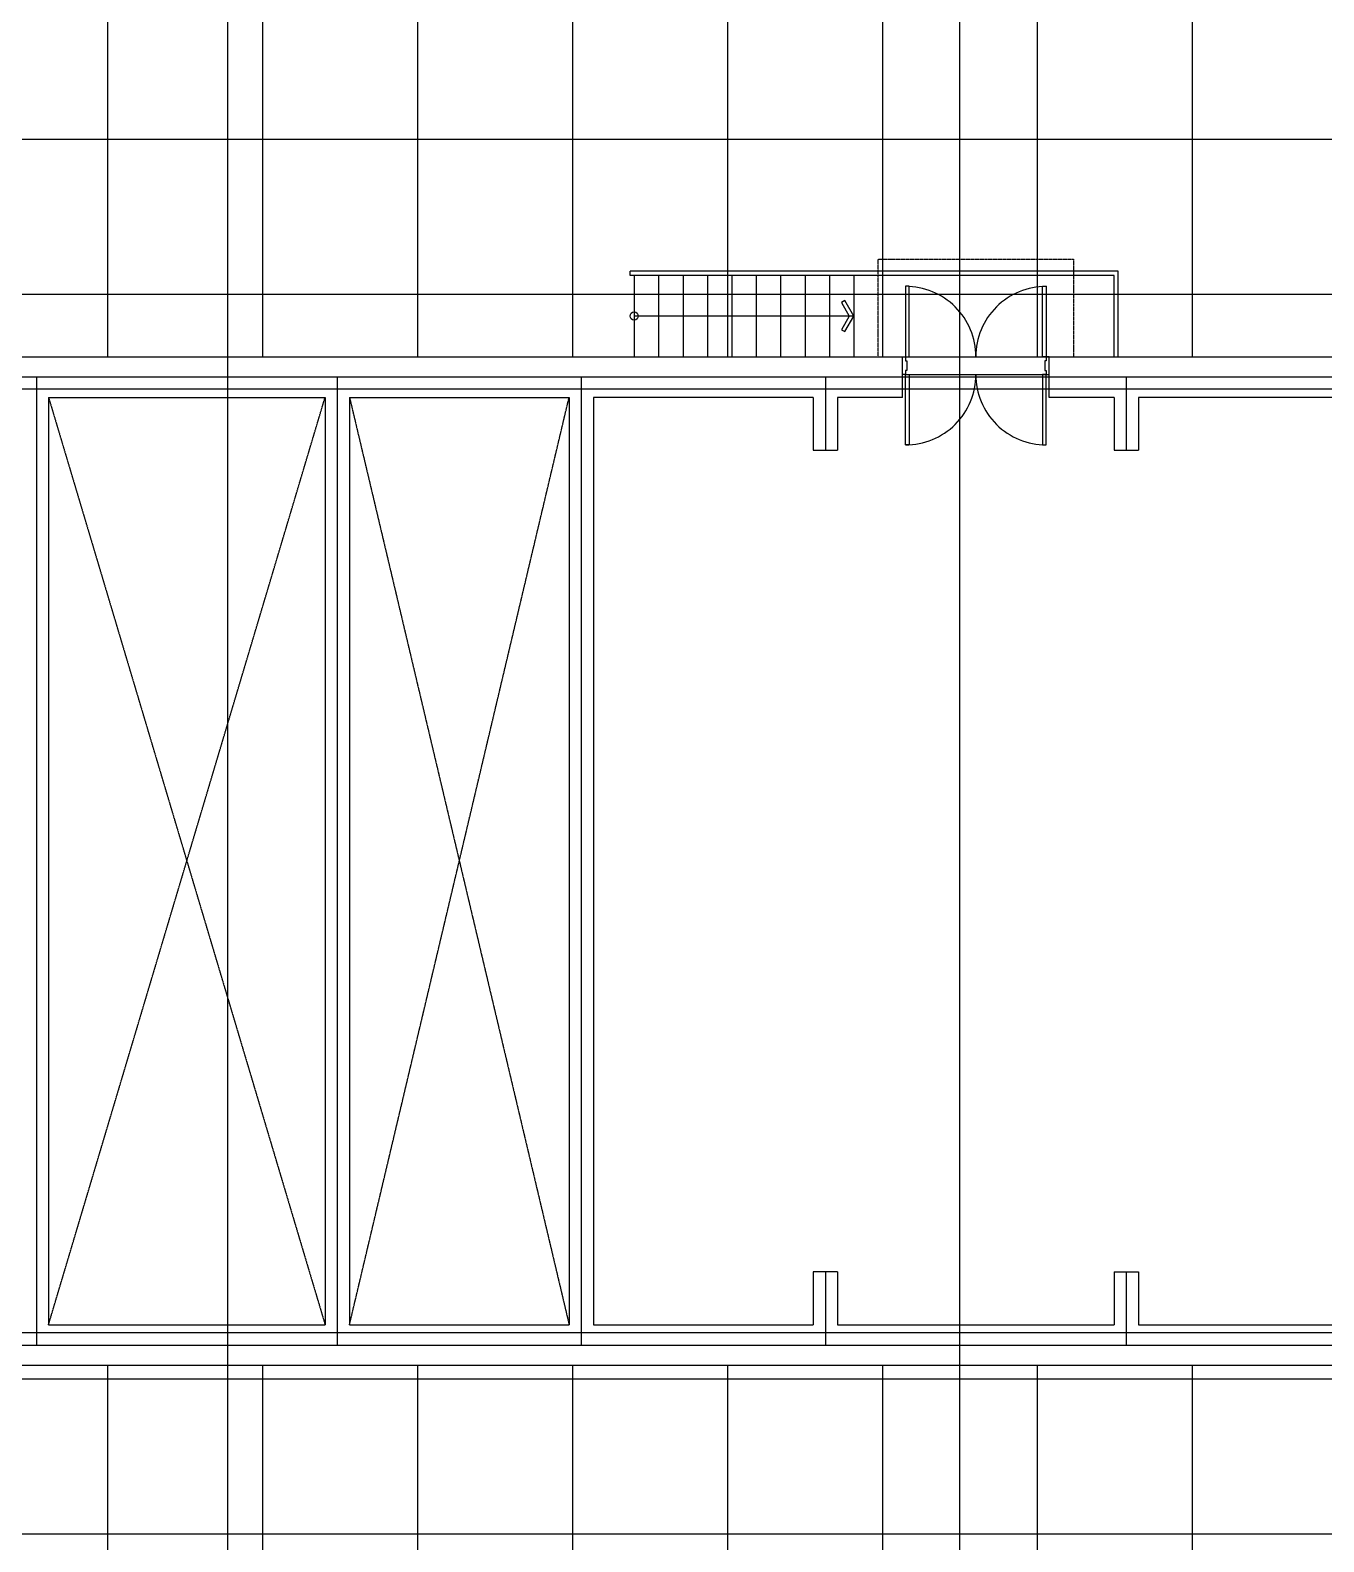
# Model space of a CAD drawing. Header units: millimetres. Extents: x -179076 to 119312, y -18667 to 180141.
# Drawn here: x -69738 to -53836, y 138622 to 157204 of the extents above; entities that cross this region are included whole.
import ezdxf

# ---------------------------------------------------------------- set-up
doc = ezdxf.new("R2010")
doc.units = ezdxf.units.MM
for name, pattern in [('X-CORE_PH$0$CENTER2', [1.125, 0.75, -0.125, 0.125, -0.125]), ('X-CORE_PH$0$DASHED', [3, 2, -1]), ('X-CORE_PH$0$HID', [1.5, 1, -0.5]), ('X-GRID_5~ROOF$0$CENTER2', [1.125, 0.75, -0.125, 0.125, -0.125])]:
    doc.linetypes.add(name, pattern=pattern)
for name, color, linetype in [('X-CORE_PH$0$A-CEN2', 8, 'X-CORE_PH$0$CENTER2'), ('X-CORE_PH$0$A-CON', 2, 'Continuous'), ('X-CORE_PH$0$A-DOOR', 4, 'Continuous'), ('X-CORE_PH$0$A-DOORF', 9, 'Continuous'), ('X-CORE_PH$0$A-ELE4', 8, 'Continuous'), ('X-CORE_PH$0$A-HID1', 7, 'X-CORE_PH$0$HID'), ('X-CORE_PH$0$A-HR', 6, 'Continuous'), ('X-CORE_PH$0$A-OPEN2', 9, 'X-CORE_PH$0$DASHED'), ('X-CORE_PH$0$A-STR', 4, 'Continuous'), ('X-CORE_PH$0$A-SYM', 7, 'Continuous'), ('X-EXT_PH$0$A-254', 254, 'Continuous'), ('X-EXT_PH$0$A-ELE1', 2, 'Continuous'), ('X-EXT_PH$0$A-PAT', 251, 'Continuous'), ('X-GRID_5~ROOF$0$A-CEN1', 1, 'X-GRID_5~ROOF$0$CENTER2')]:
    doc.layers.add(name, color=color, linetype=linetype)

# ---------------------------------------------------------------- blocks, each defined once
blk = doc.blocks.new('X-CORE_PH$0$DOOR_DOUBLE')
at = {"layer": 'X-CORE_PH$0$A-DOOR'}
for points in [[(-110, 0), (-110, -35), (-60, -35), (-60, -50), (60, -50), (60, -35), (110, -35), (110, 0)], [(-110, -35), (-110, -80), (-975, -80), (-975, -35)], [(110, -35), (110, -80), (975, -80), (975, -35)], [(-110, -1765), (-110, -1720), (-975, -1720), (-975, -1765)], [(-110, -1800), (-110, -1765), (-60, -1765), (-60, -1750), (60, -1750), (60, -1765), (110, -1765), (110, -1800)], [(110, -1765), (110, -1720), (975, -1720), (975, -1765)]]:
    blk.add_lwpolyline(points, close=True, dxfattribs=at)
at = {"layer": 'X-CORE_PH$0$A-DOORF'}
for centre, start, end in [((-110, -35), 179.9893, 270.0107), ((110, -35), 269.9893, 0.0107), ((-110, -1765), 89.9893, 180.0107), ((110, -1765), 359.9893, 90.0107)]:
    blk.add_arc(centre, 865, start, end, dxfattribs=at)
at = {"layer": 'X-CORE_PH$0$A-ELE4'}
for p, q in [((-110, -1765), (-110, -35)), ((110, -1765), (110, -35))]:
    blk.add_line(p, q, dxfattribs=at)

msp = doc.modelspace()

# ---------------------------------------------------------------- hatches: boundary and pattern name
at = {"layer": 'X-EXT_PH$0$A-254'}
h = msp.add_hatch(color=256, dxfattribs=at)
h.dxf.hatch_style = 1
edge = h.paths.add_edge_path(flags=16)
edge.add_arc((-150113.3, 146990.8), 116300, 0, 7.249805)
edge.add_arc((-40000.7, 160998.5), 5300, 7.24981, 83.51554)
edge.add_arc((-62813.3, -39709.2), 207300, 83.515545, 96.484455)
edge.add_arc((-85625.9, 160998.5), 5300, 96.48446, 172.75019)
edge.add_arc((24486.7, 146990.8), 116300, 172.750195, 180)
edge.add_arc((24486.7, 146990.8), 116300, 180, 187.249805)
edge.add_arc((-85625.9, 132983.1), 5300, 187.24981, 263.51554)
edge.add_arc((-62813.3, 333690.8), 207300, 263.515545, 276.484455)
edge.add_arc((-40000.7, 132983.1), 5300, 276.48446, 352.75019)
edge.add_arc((-150113.3, 146990.8), 116300, 352.750195, 360)
edge = h.paths.add_edge_path()
edge.add_arc((-150113.3, 146990.8), 116800, 0, 7.249805)
edge.add_arc((-40000.7, 160998.5), 5800, 7.24981, 83.51554)
edge.add_arc((-62813.3, -39709.2), 207800, 83.515545, 96.484455)
edge.add_arc((-85625.9, 160998.5), 5800, 96.48446, 172.75019)
edge.add_arc((24486.7, 146990.8), 116800, 172.750195, 180)
edge.add_arc((24486.7, 146990.8), 116800, 180, 187.249805)
edge.add_arc((-85625.9, 132983.1), 5800, 187.24981, 263.51554)
edge.add_arc((-62813.3, 333690.8), 207800, 263.515545, 276.484455)
edge.add_arc((-40000.7, 132983.1), 5800, 276.48446, 352.75019)
edge.add_arc((-150113.3, 146990.8), 116800, 352.750195, 360)
at = {"layer": 'X-EXT_PH$0$A-PAT'}
h = msp.add_hatch(dxfattribs=at)
h.set_pattern_fill('NET', color=256, scale=600)
h.set_pattern_definition([(0, (-165939.6, 60614), (0, 1905), []), (90, (-165939.6, 60614), (-1905, 1e-13), [])])
h.paths.add_polyline_path([(-81613.3, 153190.8), (-42913.3, 153190.8), (-42913.3, 140790.8), (-81613.3, 140790.8)], flags=16)
h.paths.add_polyline_path([(-42863.3, 145590.8), (-42763.3, 140790.8), (-42713.3, 140790.8)], flags=16)
edge = h.paths.add_edge_path()
edge.add_arc((-40000.7, 160998.5), 5300, 7.24981, 83.51554)
edge.add_arc((-62813.3, -39709.2), 207300, 83.515545, 96.484455)
edge.add_arc((-85625.9, 160998.5), 5300, 96.48446, 172.75019)
edge.add_arc((24486.7, 146990.8), 116300, 172.750195, 187.249805)
edge.add_arc((-85625.9, 132983.1), 5300, 187.24981, 263.51554)
edge.add_arc((-62813.3, 333690.8), 207300, 263.515545, 276.484455)
edge.add_arc((-40000.7, 132983.1), 5300, 276.48446, 352.75019)
edge.add_arc((-150113.3, 146990.8), 116300, 352.750195, 367.249805)

# ---------------------------------------------------------------- linework, layer by layer
at = {"layer": 'X-CORE_PH$0$A-CEN2'}
for p, q in [((-46963.3, 152940.8), (-81463.3, 152940.8)), ((-69663.3, 152940.8), (-69663.3, 141040.8)), ((-65963.3, 152940.8), (-65963.3, 141040.8)), ((-62963.3, 152940.8), (-62963.3, 141040.8)), ((-59963.3, 152940.8), (-59963.3, 152040.8)), ((-56263.3, 152940.8), (-56263.3, 152040.8)), ((-59963.3, 141940.8), (-59963.3, 141040.8)), ((-56263.3, 141940.8), (-56263.3, 141040.8)), ((-81463.3, 141040.8), (-46963.3, 141040.8))]:
    msp.add_line(p, q, dxfattribs=at)
at = {"layer": 'X-CORE_PH$0$A-CON', "ltscale": 10}
for p, q in [((-74137.2, 153190.8), (-59013.3, 153190.8)), ((-59013.3, 152690.8), (-59013.3, 153190.8)), ((-57213.3, 153190.8), (-51515.7, 153190.8)), ((-57213.3, 152690.8), (-57213.3, 153190.8)), ((-69513.3, 152690.8), (-69513.3, 141290.8)), ((-69513.3, 152690.8), (-66113.3, 152690.8)), ((-66113.3, 152690.8), (-66113.3, 141290.8)), ((-65813.3, 152690.8), (-63113.3, 152690.8)), ((-65813.3, 152690.8), (-65813.3, 141290.8)), ((-63113.3, 152690.8), (-63113.3, 141290.8)), ((-62813.3, 152690.8), (-62813.3, 141290.8)), ((-60113.3, 152690.8), (-62813.3, 152690.8)), ((-60113.3, 152690.8), (-60113.3, 152040.8)), ((-59813.3, 152690.8), (-59813.3, 152040.8)), ((-59013.3, 152690.8), (-59813.3, 152690.8)), ((-56413.3, 152690.8), (-57213.3, 152690.8)), ((-56413.3, 152690.8), (-56413.3, 152040.8)), ((-53413.3, 152690.8), (-56113.3, 152690.8)), ((-56113.3, 152690.8), (-56113.3, 152040.8)), ((-60113.3, 152040.8), (-59813.3, 152040.8)), ((-56413.3, 152040.8), (-56113.3, 152040.8)), ((-59813.3, 141940.8), (-60113.3, 141940.8)), ((-60113.3, 141940.8), (-60113.3, 141290.8)), ((-59813.3, 141940.8), (-59813.3, 141290.8)), ((-56413.3, 141940.8), (-56113.3, 141940.8)), ((-56413.3, 141940.8), (-56413.3, 141290.8)), ((-56113.3, 141940.8), (-56113.3, 141290.8)), ((-69513.3, 141290.8), (-66113.3, 141290.8)), ((-65813.3, 141290.8), (-63113.3, 141290.8)), ((-62813.3, 141290.8), (-60113.3, 141290.8)), ((-59813.3, 141290.8), (-56413.3, 141290.8)), ((-56113.3, 141290.8), (-53413.3, 141290.8)), ((-51663.3, 140790.8), (-73313.3, 140790.8))]:
    msp.add_line(p, q, dxfattribs=at)
at = {"layer": 'X-CORE_PH$0$A-HID1'}
msp.add_lwpolyline([(-59313.3, 153190.8), (-59313.3, 154390.8), (-56913.3, 154390.8), (-56913.3, 153190.8)], dxfattribs=at)
at = {"layer": 'X-CORE_PH$0$A-HR'}
for p, q in [((-56363.3, 154240.8), (-62363.3, 154240.8)), ((-62363.3, 154190.8), (-62363.3, 154240.8)), ((-56363.3, 153190.8), (-56363.3, 154240.8)), ((-56413.3, 154190.8), (-62363.3, 154190.8)), ((-56413.3, 153190.8), (-56413.3, 154190.8))]:
    msp.add_line(p, q, dxfattribs=at)
at = {"layer": 'X-CORE_PH$0$A-OPEN2'}
for p, q in [((-69513.3, 152690.8), (-66113.3, 141290.8)), ((-69513.3, 141290.8), (-66113.3, 152690.8)), ((-65813.3, 152690.8), (-63113.3, 141290.8)), ((-65813.3, 141290.8), (-63113.3, 152690.8))]:
    msp.add_line(p, q, dxfattribs=at)
at = {"layer": 'X-CORE_PH$0$A-STR'}
for p, q in [((-62313.3, 154190.8), (-62313.3, 153190.8)), ((-62013.3, 154190.8), (-62013.3, 153190.8)), ((-61713.3, 154190.8), (-61713.3, 153190.8)), ((-61413.3, 154190.8), (-61413.3, 153190.8)), ((-61113.3, 154190.8), (-61113.3, 153190.8)), ((-60813.3, 154190.8), (-60813.3, 153190.8)), ((-60513.3, 154190.8), (-60513.3, 153190.8)), ((-60213.3, 154190.8), (-60213.3, 153190.8)), ((-59913.3, 154190.8), (-59913.3, 153190.8)), ((-59613.3, 154190.8), (-59613.3, 153190.8))]:
    msp.add_line(p, q, dxfattribs=at)
at = {"layer": 'X-CORE_PH$0$A-SYM'}
msp.add_line((-59613.3, 153690.8), (-62313.3, 153690.8), dxfattribs=at)
msp.add_lwpolyline([(-59724.2, 153882.8), (-59765.8, 153858.8), (-59668.8, 153690.8), (-59765.8, 153522.8), (-59724.2, 153498.8), (-59613.3, 153690.8)], close=True, dxfattribs=at)
msp.add_circle((-62313.3, 153690.8), 50, dxfattribs=at)
at = {"layer": 'X-EXT_PH$0$A-ELE1'}
msp.add_lwpolyline([(-47313.3, 140790.8), (-81713.3, 140790.8), (-81713.3, 153190.8), (-47313.3, 153190.8), (-47313.3, 153190.8), (-42813.3, 153190.8), (-42813.3, 140790.8), (-47313.3, 140790.8)], dxfattribs=at)
at = {"layer": 'X-GRID_5~ROOF$0$A-CEN1', "ltscale": 10}
for p, q in [((-67313.3, 175040.8), (-67313.3, 119040.8)), ((-58313.3, 175040.8), (-58313.3, 119040.8))]:
    msp.add_line(p, q, dxfattribs=at)
for points in [[(-29513.3, 152790.8), (-99513.3, 152790.8)], [(-29513.3, 141190.8), (-99513.3, 141190.8)]]:
    msp.add_lwpolyline(points, dxfattribs=at)

# ---------------------------------------------------------------- block references
at = {"layer": 'X-CORE_PH$0$A-DOOR', "rotation": 270}
msp.add_blockref('X-CORE_PH$0$DOOR_DOUBLE', (-57213.3, 153080.8), dxfattribs=at)

doc.saveas('drawing.dxf')
